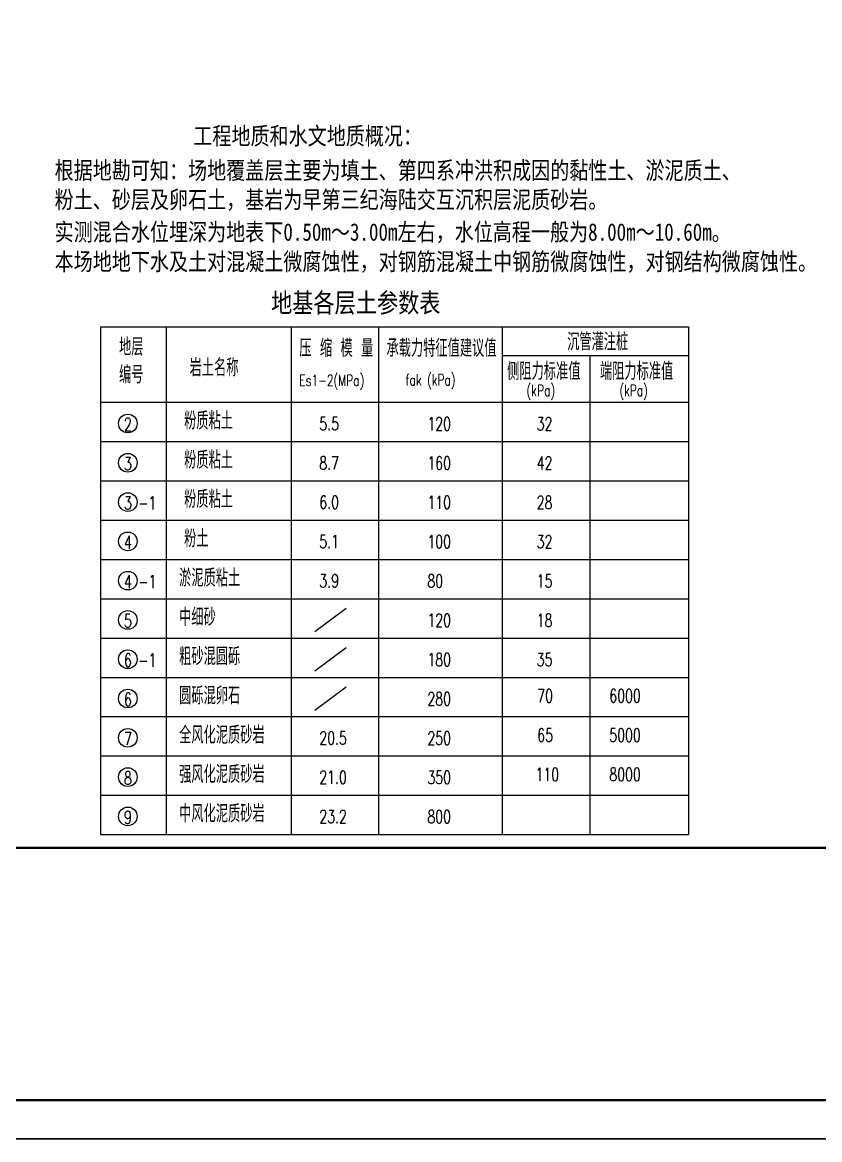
# Model space of a CAD drawing. Extents: x 447413 to 2975780, y -1432727 to 1301644.
# Drawn here: x 2321862 to 2352670, y 647327 to 690517 of the extents above; entities that cross this region are included whole.
import ezdxf

# ---------------------------------------------------------------- set-up
doc = ezdxf.new("R2010")
doc.units = 0
doc.header["$LTSCALE"] = 1000
doc.header["$MEASUREMENT"] = 0
for name, color, linetype in [('220', 2, 'Continuous'), ('T2', 4, 'Continuous'), ('图框', 253, 'Continuous'), ('桩标注', 170, 'Continuous')]:
    doc.layers.add(name, color=color, linetype=linetype)
doc.styles.add('ASDF', font='')
doc.styles.add('DIM_FONT', font='SIMPLEX', dxfattribs={"width": 0.8})
doc.styles.add('HZTXT', font='romans.shx', dxfattribs={"bigfont": 'hztxt.shx'})
doc.styles.get('ASDF').set_extended_font_data('SimSun')

# ---------------------------------------------------------------- blocks, each defined once
blk = doc.blocks.new('A$C6B0021A6')
at = {"layer": '图框', "color": 2, "const_width": 40, "elevation": -84000}
blk.add_lwpolyline([(20, 84120), (118920, 84120), (118920, 20), (20, 20)], close=True, dxfattribs=at)
at = {"layer": '图框', "color": 153, "const_width": 58, "elevation": -84000}
for points in [[(111420, 1020), (2520, 1020), (2520, 83120), (111420, 83120)], [(111420, 83120), (117920, 83120), (117920, 1020), (111420, 1020)]]:
    blk.add_lwpolyline(points, close=True, dxfattribs=at)

msp = doc.modelspace()

# ---------------------------------------------------------------- linework, layer by layer
at = {"layer": 'T2'}
for p, q in [((2333169.2, 666966.2), (2334373.3, 667872.8)), ((2333169.2, 665447.5), (2334373.3, 666354.1)), ((2333169.2, 663928.7), (2334373.3, 664835.3))]:
    msp.add_line(p, q, dxfattribs=at)
for centre in [(2325937.7, 675010.6, 0), (2325937.7, 673491.8, 0), (2325937.7, 671973.1, 0), (2325937.7, 670454.3, 0), (2325937.7, 668935.6, 0), (2325937.7, 667416.8, 0), (2325937.7, 665898.1, 0), (2325937.7, 664379.3, 0), (2325937.7, 662860.6, 0), (2325937.7, 661341.8, 0), (2325937.7, 659823.1, 0)]:
    msp.add_circle(centre, 360, dxfattribs=at)
at = {"layer": '桩标注', "color": 7}
for p, q in [((2324881.9, 678752), (2324881.9, 669754.3)), ((2324881.9, 678752), (2324881.9, 659123)), ((2324881.9, 678752), (2347607.2, 678752)), ((2327413.1, 678752), (2327413.1, 659123)), ((2332245.7, 678752), (2332245.7, 659123)), ((2335620.7, 678752), (2335620.7, 659123)), ((2340407.2, 678752), (2340407.2, 659123)), ((2347607.2, 678752), (2347607.2, 659123)), ((2340407.2, 677639.6), (2347607.2, 677639.6)), ((2343790.3, 677639.6), (2343790.3, 659123)), ((2324881.9, 675829.3), (2347607.2, 675829.3)), ((2324881.9, 674310.5), (2347607.2, 674310.5)), ((2324881.9, 674310.5), (2347607.2, 674310.5)), ((2324881.9, 672791.8), (2347607.2, 672791.8)), ((2324881.9, 672791.8), (2347607.2, 672791.8)), ((2324881.9, 671273), (2347607.2, 671273)), ((2324881.9, 669754.3), (2347607.2, 669754.3)), ((2324881.9, 668235.5), (2347607.2, 668235.5)), ((2324881.9, 666716.8), (2347607.2, 666716.8)), ((2324881.9, 665198), (2347607.2, 665198)), ((2324881.9, 663679.3), (2347607.2, 663679.3)), ((2324881.9, 662160.5), (2347607.2, 662160.5)), ((2324881.9, 660641.8), (2347607.2, 660641.8)), ((2324881.9, 659123), (2347607.2, 659123))]:
    msp.add_line(p, q, dxfattribs=at)

# ---------------------------------------------------------------- block references
at = {"xscale": 1.5, "yscale": 1.5, "zscale": 1.5, "rotation": 270}
msp.add_blockref('A$C6B0021A6', (2253622, 825737.4, 504000), dxfattribs=at)

# ---------------------------------------------------------------- texts
at = {"layer": '220', "style": 'ASDF', "width": 0.8}
for s, height, p in [('工程地质和水文地质概况：', 675, (2328467.7, 685789.6)), ('根据地勘可知：场地覆盖层主要为填土、第四系冲洪积成因的黏性土、淤泥质土、', 675, (2323109.2, 684457)), ('粉土、砂层及卵石土，基岩为早第三纪海陆交互沉积层泥质砂岩。', 675, (2323109.2, 683327.9)), ('实测混合水位埋深为地表下0.50m～3.00m左右，水位高程一般为8.00m～10.60m。', 675, (2323109.2, 682075.4)), ('本场地地下水及土对混凝土微腐蚀性，对钢筋混凝土中钢筋微腐蚀性，对钢结构微腐蚀性。 ', 675, (2323109.2, 680931.1)), ('地基各层土参数表', 750, (2331472.6, 679303.4))]:
    msp.add_text(s, height=height, dxfattribs=at).set_placement(p)
at = {"layer": 'T2', "style": 'DIM_FONT', "width": 0.7}
for s, height, p in [('2', 506.3, (2325790.1, 674721.3)), ('5.5', 506.25, (2333337.5, 674750.4)), ('120', 506.25, (2337512.8, 674744.9)), ('32', 506.25, (2341735.7, 674744.9)), ('3', 506.3, (2325790.1, 673202.6)), ('8.7', 506.25, (2333337.5, 673231.7)), ('160', 506.25, (2337512.8, 673226.2)), ('42', 506.25, (2341735.7, 673226.2)), ('3 -1', 506.25, (2325790.1, 671683.8)), ('6.0', 506.25, (2333337.5, 671712.9)), ('110', 506.25, (2337512.8, 671707.4)), ('28', 506.25, (2341735.7, 671707.4)), ('4', 506.3, (2325790.1, 670165.1)), ('5.1', 506.25, (2333337.5, 670194.2)), ('100', 506.25, (2337512.8, 670188.7)), ('32', 506.25, (2341735.7, 670188.7)), ('4 -1', 506.25, (2325790.1, 668646.3)), ('3.9', 506.25, (2333337.5, 668675.4)), ('80', 506.25, (2337512.8, 668669.9)), ('15', 506.25, (2341735.7, 668669.9)), ('5', 506.3, (2325790.1, 667127.6)), ('120', 506.25, (2337512.8, 667151.2)), ('18', 506.25, (2341735.7, 667151.2)), ('6 -1', 506.25, (2325790.1, 665608.8)), ('180', 506.25, (2337512.8, 665632.4)), ('35', 506.25, (2341735.7, 665632.4)), ('70', 506.25, (2341758.2, 664230.1)), ('6000', 506.25, (2344543.8, 664230.1)), ('6 ', 506.25, (2325790.1, 664090.1)), ('280', 506.25, (2337512.8, 664113.7)), ('7', 506.3, (2325790.1, 662571.3)), ('20.5', 506.25, (2333337.5, 662600.4)), ('250', 506.25, (2337512.8, 662594.9)), ('65', 506.25, (2341758.2, 662711.3)), ('5000', 506.25, (2344543.8, 662711.3)), ('110', 506.25, (2341689.7, 661192.6)), ('8000', 506.25, (2344543.8, 661192.6)), ('8', 506.3, (2325790.1, 661052.6)), ('21.0', 506.25, (2333337.5, 661081.7)), ('350', 506.25, (2337512.8, 661076.2)), ('9', 506.3, (2325790.1, 659533.8)), ('23.2', 506.25, (2333337.5, 659562.9)), ('800', 506.25, (2337512.8, 659557.4))]:
    msp.add_text(s, height=height, dxfattribs=at).set_placement(p)
at = {"layer": '桩标注', "color": 7, "style": 'HZTXT', "width": 0.7}
for s, height, p in [('沉管灌注桩', 675, (2342911.3, 677832)), ('地层', 675, (2325597.6, 677635.6)), ('压 缩 模 量 ', 675, (2332563.2, 677586)), ('承载力特征值建议值', 675, (2335932, 677586)), ('编号', 675, (2325597.6, 676562.7)), ('岩土名称', 675, (2328326.2, 676830.4)), ('侧阻力标准值', 675, (2340593.9, 676693.3)), ('端阻力标准值', 675, (2344179.9, 676693.3)), ('Es1-2(MPa)', 432, (2332563.2, 676460.1)), ('fak (kPa)', 432, (2336671, 676480.7)), ('(kPa)', 432, (2341346.6, 676070)), ('(kPa)', 432, (2344932.5, 676070)), ('粉质粘土', 675, (2328114, 674781.3)), ('粉质粘土', 675, (2328114, 673262.5)), ('粉质粘土', 675, (2328114, 671743.8)), ('粉土', 675, (2328114, 670225)), ('淤泥质粘土', 675, (2327919.4, 668706.3)), ('中细砂', 675, (2327919.4, 667187.5)), ('粗砂混圆砾', 675, (2327919.4, 665668.8)), ('圆砾混卵石', 675, (2327919.4, 664150)), ('全风化泥质砂岩', 675, (2327919.4, 662631.3)), ('强风化泥质砂岩', 675, (2327919.4, 661112.5)), ('中风化泥质砂岩', 675, (2327919.4, 659593.8))]:
    msp.add_text(s, height=height, dxfattribs=at).set_placement(p)

doc.saveas('drawing.dxf')
